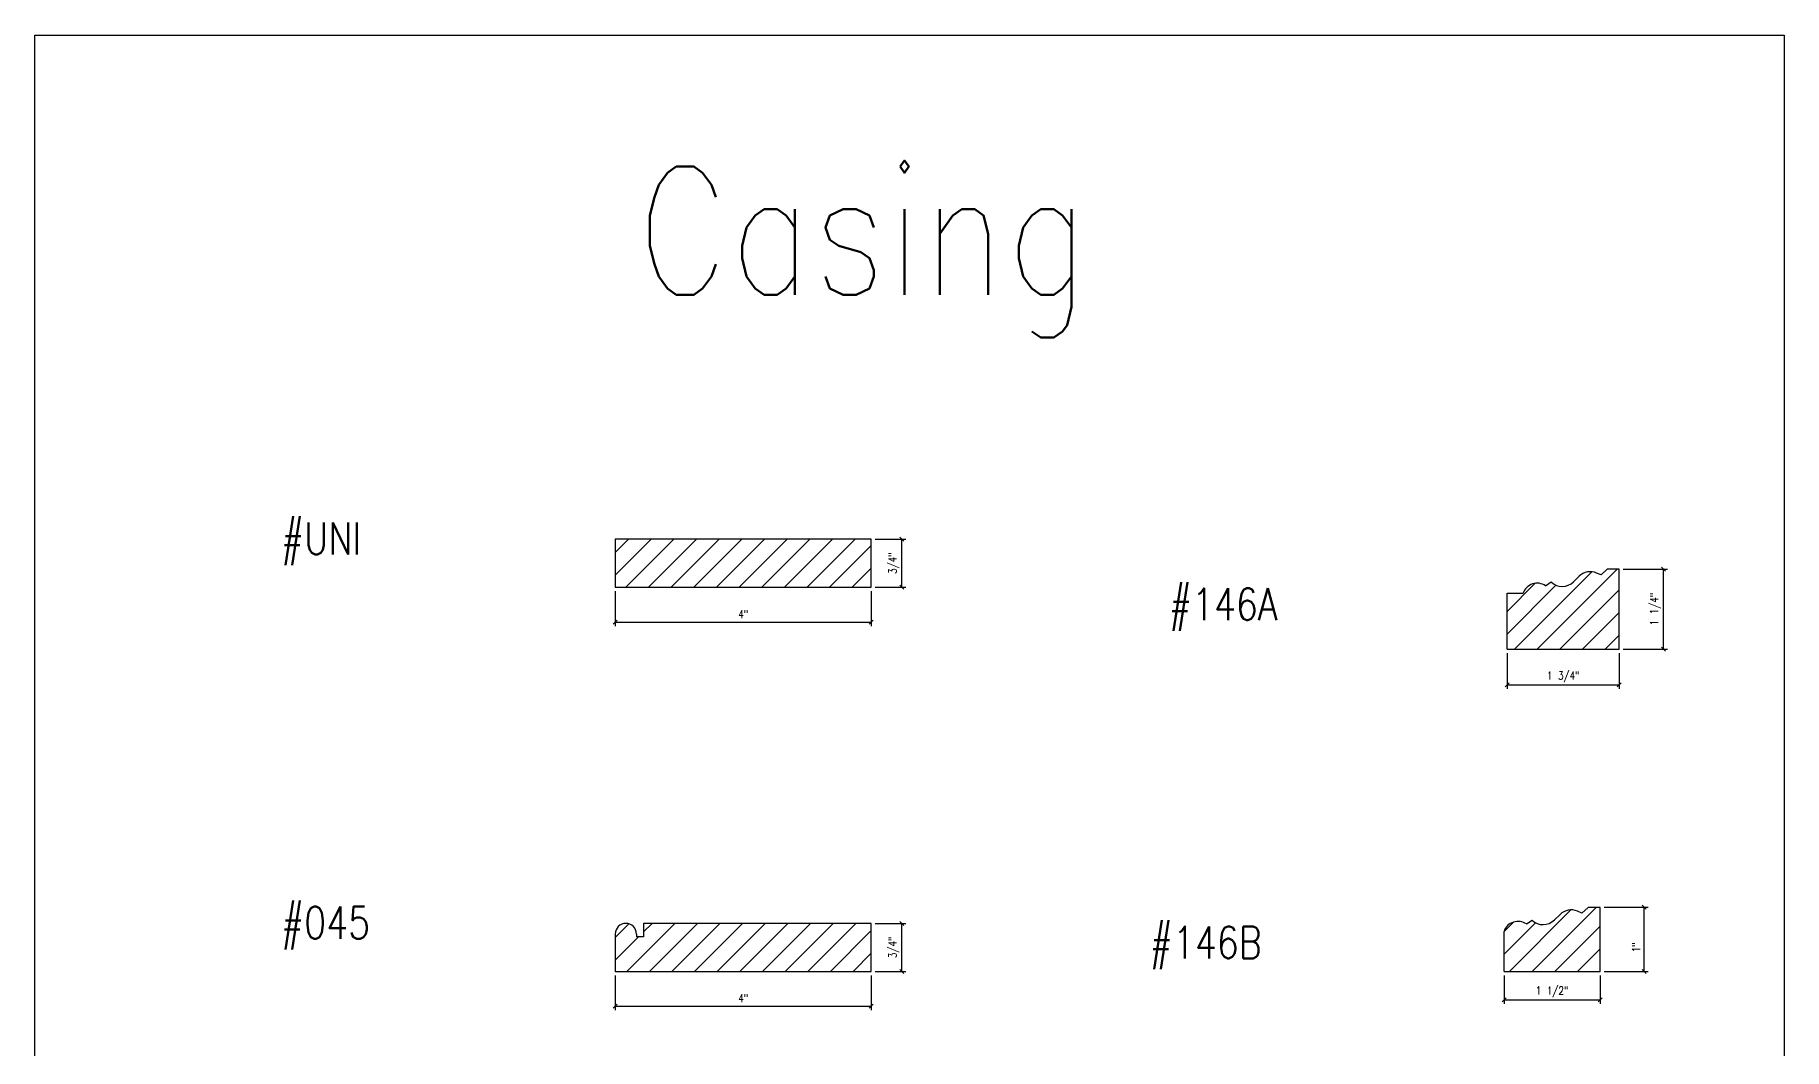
# Model space of a CAD drawing. Header units: inches. Extents: x 1985 to 11287, y 379 to 3234.
# Drawn here: x 7775.65 to 7802.96, y 1695.58 to 1711.4 of the extents above; entities that cross this region are included whole.
import ezdxf

# ---------------------------------------------------------------- set-up
doc = ezdxf.new("R2010")
doc.units = ezdxf.units.IN
doc.header["$MEASUREMENT"] = 0
doc.layers.get('0').update_dxf_attribs({"linetype": 'CONTINUOUS'})
doc.layers.get('Defpoints').update_dxf_attribs({"linetype": 'CONTINUOUS'})
for name, color, linetype in [('COTE1-1 99', 7, 'CONTINUOUS'), ('detail 99', 30, 'CONTINUOUS'), ('hatch 99', 1, 'CONTINUOUS'), ('separation 99', 3, 'CONTINUOUS'), ('wood detail 99', 7, 'CONTINUOUS')]:
    doc.layers.add(name, color=color, linetype=linetype)
doc.styles.get("Standard").update_dxf_attribs({"font": 'txt.shx', "width": 0.8})
doc.dimstyles.new('Muntin', dxfattribs={"dimtxt": 0.125, "dimasz": 0.0625, "dimexe": 0.0625, "dimexo": 0.0625, "dimgap": 0.0625, "dimtad": 1, "dimdec": 5, "dimzin": 0, "dimdsep": 46, "dimlunit": 5, "dimtxsty": 'Standard', "dimblk": 'OBLIQUE', "dimcen": 0.125, "dimclrd": 1, "dimclre": 1, "dimadec": 1, "dimazin": 0, "dimtfac": 0.375, "dimtdec": 5, "dimtmove": 0, "dimatfit": 3, "dimldrblk": 'OBLIQUE', "dimfxl": 1, "dimfrac": 2, "dimtolj": 1, "dimtzin": 0, "dimarcsym": 0})
pattern_1 = [(45, (591.37228, -1146.60747), (-0.176776695, 0.176776695), [])]

# ---------------------------------------------------------------- blocks, each defined once
blk = doc.blocks.new('_OBLIQUE')
at = {"color": 0, "linetype": 'ByBlock'}
blk.add_line((-0.5, -0.5), (0.5, 0.5), dxfattribs=at)
blk = doc.blocks.new('*D90')
at = {"layer": 'COTE1-1 99', "color": 1, "lineweight": -2, "transparency": 16777216}
for p, q in [((7784.708, 1702.722), (7784.708, 1702.178)), ((7788.708, 1702.722), (7788.708, 1702.178)), ((7784.708, 1702.24), (7788.708, 1702.24))]:
    blk.add_line(p, q, dxfattribs=at)
at = {"layer": 'Defpoints', "color": 0, "transparency": 16777216}
for p in [(7784.708, 1702.785), (7788.708, 1702.785), (7788.708, 1702.24)]:
    blk.add_point(p, dxfattribs=at)
at = {"layer": 'COTE1-1 99', "color": 1, "lineweight": -2, "transparency": 16777216, "xscale": 0.0625, "yscale": 0.0625, "zscale": 0.0625, "rotation": 180}
blk.add_blockref('_OBLIQUE', (7784.708, 1702.24), dxfattribs=at)
at = {"layer": 'COTE1-1 99', "color": 1, "lineweight": -2, "transparency": 16777216, "xscale": 0.0625, "yscale": 0.0625, "zscale": 0.0625}
blk.add_blockref('_OBLIQUE', (7788.708, 1702.24), dxfattribs=at)
at = {"layer": 'COTE1-1 99', "color": 0, "transparency": 16777216, "insert": (7786.708, 1702.365), "char_height": 0.125, "attachment_point": 5}
blk.add_mtext('\\A1;4"', dxfattribs=at)
blk = doc.blocks.new('*D91')
at = {"layer": 'COTE1-1 99', "color": 1, "lineweight": -2, "transparency": 16777216}
for p, q in [((7788.77, 1703.535), (7789.249, 1703.535)), ((7789.187, 1702.785), (7789.187, 1703.535)), ((7788.77, 1702.785), (7789.249, 1702.785))]:
    blk.add_line(p, q, dxfattribs=at)
at = {"layer": 'Defpoints', "color": 0, "transparency": 16777216}
for p in [(7788.708, 1703.535), (7789.187, 1703.535), (7788.708, 1702.785)]:
    blk.add_point(p, dxfattribs=at)
at = {"layer": 'COTE1-1 99', "color": 1, "lineweight": -2, "transparency": 16777216, "xscale": 0.0625, "yscale": 0.0625, "zscale": 0.0625}
for p, rotation in [((7789.187, 1703.535), 90), ((7789.187, 1702.785), 270)]:
    blk.add_blockref('_OBLIQUE', p, dxfattribs=dict(at, rotation=rotation))
at = {"layer": 'COTE1-1 99', "color": 0, "transparency": 16777216, "insert": (7789.062, 1703.16), "char_height": 0.125, "attachment_point": 5, "rotation": 90}
blk.add_mtext('\\A1;3/4"', dxfattribs=at)
blk = doc.blocks.new('*D92')
at = {"layer": 'COTE1-1 99', "color": 1, "lineweight": -2, "transparency": 16777216}
for p, q in [((7784.708, 1696.724), (7784.708, 1696.18)), ((7788.708, 1696.724), (7788.708, 1696.18)), ((7784.708, 1696.242), (7788.708, 1696.242))]:
    blk.add_line(p, q, dxfattribs=at)
at = {"layer": 'Defpoints', "color": 0, "transparency": 16777216}
for p in [(7784.708, 1696.787), (7788.708, 1696.787), (7788.708, 1696.242)]:
    blk.add_point(p, dxfattribs=at)
at = {"layer": 'COTE1-1 99', "color": 1, "lineweight": -2, "transparency": 16777216, "xscale": 0.0625, "yscale": 0.0625, "zscale": 0.0625, "rotation": 180}
blk.add_blockref('_OBLIQUE', (7784.708, 1696.242), dxfattribs=at)
at = {"layer": 'COTE1-1 99', "color": 1, "lineweight": -2, "transparency": 16777216, "xscale": 0.0625, "yscale": 0.0625, "zscale": 0.0625}
blk.add_blockref('_OBLIQUE', (7788.708, 1696.242), dxfattribs=at)
at = {"layer": 'COTE1-1 99', "color": 0, "transparency": 16777216, "insert": (7786.708, 1696.367), "char_height": 0.125, "attachment_point": 5}
blk.add_mtext('\\A1;4"', dxfattribs=at)
blk = doc.blocks.new('*D93')
at = {"layer": 'COTE1-1 99', "color": 1, "lineweight": -2, "transparency": 16777216}
for p, q in [((7788.77, 1697.537), (7789.249, 1697.537)), ((7789.187, 1696.787), (7789.187, 1697.537)), ((7788.77, 1696.787), (7789.249, 1696.787))]:
    blk.add_line(p, q, dxfattribs=at)
at = {"layer": 'Defpoints', "color": 0, "transparency": 16777216}
for p in [(7788.708, 1697.537), (7789.187, 1697.537), (7788.708, 1696.787)]:
    blk.add_point(p, dxfattribs=at)
at = {"layer": 'COTE1-1 99', "color": 1, "lineweight": -2, "transparency": 16777216, "xscale": 0.0625, "yscale": 0.0625, "zscale": 0.0625}
for p, rotation in [((7789.187, 1697.537), 90), ((7789.187, 1696.787), 270)]:
    blk.add_blockref('_OBLIQUE', p, dxfattribs=dict(at, rotation=rotation))
at = {"layer": 'COTE1-1 99', "color": 0, "transparency": 16777216, "insert": (7789.062, 1697.162), "char_height": 0.125, "attachment_point": 5, "rotation": 90}
blk.add_mtext('\\A1;3/4"', dxfattribs=at)
blk = doc.blocks.new('*D96')
at = {"layer": 'COTE1-1 99', "color": 1, "lineweight": -2, "transparency": 16777216}
for p, q in [((7798.638, 1701.753), (7798.638, 1701.197)), ((7800.388, 1701.753), (7800.388, 1701.197)), ((7798.638, 1701.259), (7800.388, 1701.259))]:
    blk.add_line(p, q, dxfattribs=at)
at = {"layer": 'Defpoints', "color": 0, "transparency": 16777216}
for p in [(7798.638, 1701.816), (7800.388, 1701.816), (7800.388, 1701.259)]:
    blk.add_point(p, dxfattribs=at)
at = {"layer": 'COTE1-1 99', "color": 1, "lineweight": -2, "transparency": 16777216, "xscale": 0.0625, "yscale": 0.0625, "zscale": 0.0625, "rotation": 180}
blk.add_blockref('_OBLIQUE', (7798.638, 1701.259), dxfattribs=at)
at = {"layer": 'COTE1-1 99', "color": 1, "lineweight": -2, "transparency": 16777216, "xscale": 0.0625, "yscale": 0.0625, "zscale": 0.0625}
blk.add_blockref('_OBLIQUE', (7800.388, 1701.259), dxfattribs=at)
at = {"layer": 'COTE1-1 99', "color": 0, "transparency": 16777216, "insert": (7799.513, 1701.384), "char_height": 0.125, "attachment_point": 5}
blk.add_mtext('\\A1;1 3/4"', dxfattribs=at)
blk = doc.blocks.new('*D97')
at = {"layer": 'COTE1-1 99', "color": 1, "lineweight": -2, "transparency": 16777216}
for p, q in [((7800.45, 1703.066), (7801.141, 1703.066)), ((7801.079, 1701.816), (7801.079, 1703.066)), ((7800.45, 1701.816), (7801.141, 1701.816))]:
    blk.add_line(p, q, dxfattribs=at)
at = {"layer": 'Defpoints', "color": 0, "transparency": 16777216}
for p in [(7800.388, 1703.066), (7801.079, 1703.066), (7800.388, 1701.816)]:
    blk.add_point(p, dxfattribs=at)
at = {"layer": 'COTE1-1 99', "color": 1, "lineweight": -2, "transparency": 16777216, "xscale": 0.0625, "yscale": 0.0625, "zscale": 0.0625}
for p, rotation in [((7801.079, 1703.066), 90), ((7801.079, 1701.816), 270)]:
    blk.add_blockref('_OBLIQUE', p, dxfattribs=dict(at, rotation=rotation))
at = {"layer": 'COTE1-1 99', "color": 0, "transparency": 16777216, "insert": (7800.954, 1702.441), "char_height": 0.125, "attachment_point": 5, "rotation": 90}
blk.add_mtext('\\A1;1 1/4"', dxfattribs=at)
blk = doc.blocks.new('*D98')
at = {"layer": 'COTE1-1 99', "color": 1, "lineweight": -2, "transparency": 16777216}
for p, q in [((7798.59, 1696.724), (7798.59, 1696.279)), ((7800.09, 1696.724), (7800.09, 1696.279)), ((7798.59, 1696.342), (7800.09, 1696.342))]:
    blk.add_line(p, q, dxfattribs=at)
at = {"layer": 'Defpoints', "color": 0, "transparency": 16777216}
for p in [(7798.59, 1696.787), (7800.09, 1696.787), (7800.09, 1696.342)]:
    blk.add_point(p, dxfattribs=at)
at = {"layer": 'COTE1-1 99', "color": 1, "lineweight": -2, "transparency": 16777216, "xscale": 0.0625, "yscale": 0.0625, "zscale": 0.0625, "rotation": 180}
blk.add_blockref('_OBLIQUE', (7798.59, 1696.342), dxfattribs=at)
at = {"layer": 'COTE1-1 99', "color": 1, "lineweight": -2, "transparency": 16777216, "xscale": 0.0625, "yscale": 0.0625, "zscale": 0.0625}
blk.add_blockref('_OBLIQUE', (7800.09, 1696.342), dxfattribs=at)
at = {"layer": 'COTE1-1 99', "color": 0, "transparency": 16777216, "insert": (7799.34, 1696.467), "char_height": 0.125, "attachment_point": 5}
blk.add_mtext('\\A1;1 1/2"', dxfattribs=at)
blk = doc.blocks.new('*D99')
at = {"layer": 'COTE1-1 99', "color": 1, "lineweight": -2, "transparency": 16777216}
for p, q in [((7800.152, 1697.787), (7800.843, 1697.787)), ((7800.78, 1696.787), (7800.78, 1697.787)), ((7800.152, 1696.787), (7800.843, 1696.787))]:
    blk.add_line(p, q, dxfattribs=at)
at = {"layer": 'Defpoints', "color": 0, "transparency": 16777216}
for p in [(7800.09, 1697.787), (7800.78, 1697.787), (7800.09, 1696.787)]:
    blk.add_point(p, dxfattribs=at)
at = {"layer": 'COTE1-1 99', "color": 1, "lineweight": -2, "transparency": 16777216, "xscale": 0.0625, "yscale": 0.0625, "zscale": 0.0625}
for p, rotation in [((7800.78, 1697.787), 90), ((7800.78, 1696.787), 270)]:
    blk.add_blockref('_OBLIQUE', p, dxfattribs=dict(at, rotation=rotation))
at = {"layer": 'COTE1-1 99', "color": 0, "transparency": 16777216, "insert": (7800.655, 1697.162), "char_height": 0.125, "attachment_point": 5, "rotation": 90}
blk.add_mtext('\\A1;1"', dxfattribs=at)

msp = doc.modelspace()

# ---------------------------------------------------------------- hatches: boundary and pattern name
at = {"layer": 'hatch 99'}
h = msp.add_hatch(dxfattribs=at)
h.set_pattern_fill('ANSI31', color=256, scale=2, style=0)
h.set_pattern_definition(pattern_1)
h.paths.add_polyline_path([(7788.707869, 1702.784978), (7788.707869, 1703.534978), (7784.707869, 1703.534978), (7784.707869, 1702.784978)])
h = msp.add_hatch(dxfattribs=at)
h.set_pattern_fill('ANSI31', color=256, scale=2, style=0)
h.set_pattern_definition(pattern_1)
h.paths.add_polyline_path([(7800.387933, 1703.065777), (7800.200433, 1703.065777), (7800.105933, 1702.975777), (7800.03639, 1703.005573, 0.303776634), (7799.763026, 1702.954403), (7799.675238, 1702.868443, -0.408064694), (7799.325433, 1702.865777), (7799.237933, 1702.805947, 0.496125995), (7798.887933, 1702.690777), (7798.637933, 1702.690777), (7798.637933, 1701.815777), (7800.387933, 1701.815777)])
h = msp.add_hatch(dxfattribs=at)
h.set_pattern_fill('ANSI31', color=256, scale=2, style=0)
h.set_pattern_definition(pattern_1)
h.paths.add_polyline_path([(7800.089756, 1697.786777), (7799.902256, 1697.786777), (7799.807756, 1697.696777), (7799.738213, 1697.726573, 0.303776634), (7799.464848, 1697.675403), (7799.37706, 1697.589443, -0.408064694), (7799.027256, 1697.586777), (7798.939756, 1697.526947, 0.496125995), (7798.589756, 1697.411777), (7798.589756, 1696.786777), (7800.089756, 1696.786777)])
h = msp.add_hatch(dxfattribs=at)
h.set_pattern_fill('ANSI31', color=256, scale=2, style=0)
h.set_pattern_definition(pattern_1)
h.paths.add_polyline_path([(7788.707869, 1697.536777), (7785.151869, 1697.536777), (7785.151869, 1697.326777), (7785.040369, 1697.326777), (7785.040369, 1697.370527, 1), (7784.707869, 1697.370527), (7784.707869, 1696.786777), (7788.707869, 1696.786777)])

# ---------------------------------------------------------------- linework, layer by layer
at = {"layer": 'separation 99'}
msp.add_lwpolyline([(7775.64569, 1711.403795), (7802.963084, 1711.403795), (7802.963084, 1664.198388), (7775.64569, 1664.198388)], close=True, dxfattribs=at)
at = {"layer": 'wood detail 99'}
for p, q in [((7784.707869, 1703.534978), (7784.707869, 1702.784978)), ((7788.707869, 1703.534978), (7784.707869, 1703.534978)), ((7788.707869, 1702.784978), (7788.707869, 1703.534978)), ((7800.105933, 1702.975777), (7800.03639, 1703.005573)), ((7800.105933, 1702.975777), (7800.200433, 1703.065777)), ((7800.387933, 1703.065777), (7800.200433, 1703.065777)), ((7800.387933, 1701.815777), (7800.387933, 1703.065777)), ((7784.707869, 1702.784978), (7788.707869, 1702.784978)), ((7799.237933, 1702.805947), (7799.325433, 1702.865777)), ((7799.672515, 1702.865777), (7799.763026, 1702.954403)), ((7798.637933, 1701.815777), (7798.637933, 1702.690777)), ((7798.637933, 1702.690777), (7798.887933, 1702.690777)), ((7798.637933, 1701.815777), (7800.387933, 1701.815777)), ((7799.807756, 1697.696777), (7799.902256, 1697.786777)), ((7800.089756, 1697.786777), (7799.902256, 1697.786777)), ((7800.089756, 1696.786777), (7800.089756, 1697.786777)), ((7785.151869, 1697.536777), (7785.151869, 1697.326777)), ((7788.707869, 1697.536777), (7785.151869, 1697.536777)), ((7788.707869, 1696.786777), (7788.707869, 1697.536777)), ((7798.939756, 1697.526947), (7799.027256, 1697.586777)), ((7799.374337, 1697.586777), (7799.464848, 1697.675403)), ((7799.807756, 1697.696777), (7799.738213, 1697.726573)), ((7784.707869, 1697.370527), (7784.707869, 1696.786777)), ((7785.040369, 1697.370527), (7785.040369, 1697.326777)), ((7785.151869, 1697.326777), (7785.040369, 1697.326777)), ((7798.589756, 1696.786777), (7798.589756, 1697.411777)), ((7784.707869, 1696.786777), (7788.707869, 1696.786777)), ((7798.589756, 1696.786777), (7800.089756, 1696.786777))]:
    msp.add_line(p, q, dxfattribs=at)
for centre, radius, start, end in [((7799.937933, 1702.775777), 0.25, 66.807051, 134.3972743), ((7799.106683, 1702.615406), 0.23137, 55.4397713, 160.9885908), ((7799.498974, 1703.045731), 0.25, 226.0394185, 314.8339671), ((7784.874119, 1697.370527), 0.16625, 0, 180), ((7798.808506, 1697.336406), 0.23137, 55.4397713, 160.9885908), ((7799.200796, 1697.766731), 0.25, 226.0394185, 314.8339671), ((7799.639756, 1697.496777), 0.25, 66.807051, 134.3972743)]:
    msp.add_arc(centre, radius, start, end, dxfattribs=at)

# ---------------------------------------------------------------- texts
at = {"layer": 'detail 99', "width": 2.69666263, "attachment_point": 1}
for s, insert, char_height in [('Casing', (7785.044883, 1709.349463), 2), ('#UNI', (7779.490895, 1703.795475), 0.5), ('#146A', (7793.356585, 1702.768724), 0.5), ('#045', (7779.490895, 1697.797274), 0.5), ('#146B', (7793.058407, 1697.489724), 0.5)]:
    msp.add_mtext(s, dxfattribs=dict(at, insert=insert, char_height=char_height))

# ---------------------------------------------------------------- dimensions: what is measured, and where the dimension line sits
at = {"layer": 'COTE1-1 99'}
for base, p1, p2, picture, middle in [((7789.186685, 1703.534978), (7788.707869, 1702.784978), (7788.707869, 1703.534978), '*D91', (7789.061685, 1703.159978)), ((7789.186685, 1697.536777), (7788.707869, 1696.786777), (7788.707869, 1697.536777), '*D93', (7789.061685, 1697.161777))]:
    dim = msp.add_linear_dim(base=base, p1=p1, p2=p2, angle=90, dimstyle='Muntin', override={"dimpost": '"'}, dxfattribs=at)
    dim.commit()
    dim.dimension.update_dxf_attribs({"geometry": picture, "text_midpoint": middle})
for base, p1, p2, picture, middle in [((7801.078672, 1703.065777), (7800.387933, 1701.815777), (7800.387933, 1703.065777), '*D97', (7801.078672, 1702.440777)), ((7800.780494, 1697.786777), (7800.089756, 1696.786777), (7800.089756, 1697.786777), '*D99', (7800.780494, 1697.161777))]:
    dim = msp.add_linear_dim(base=base, p1=p1, p2=p2, angle=90, dimstyle='Muntin', override={"dimpost": '"'}, dxfattribs=at)
    dim.commit()
    dim.dimension.update_dxf_attribs({"geometry": picture, "text_midpoint": middle, "dimtype": 160})
for base, p1, p2, picture, middle in [((7788.707869, 1702.240239), (7784.707869, 1702.784978), (7788.707869, 1702.784978), '*D90', (7786.707869, 1702.365239)), ((7800.387933, 1701.259103), (7798.637933, 1701.815777), (7800.387933, 1701.815777), '*D96', (7799.512933, 1701.384103)), ((7788.707869, 1696.242038), (7784.707869, 1696.786777), (7788.707869, 1696.786777), '*D92', (7786.707869, 1696.367038))]:
    dim = msp.add_linear_dim(base=base, p1=p1, p2=p2, dimstyle='Muntin', override={"dimpost": '"'}, dxfattribs=at)
    dim.commit()
    dim.dimension.update_dxf_attribs({"geometry": picture, "text_midpoint": middle})
dim = msp.add_linear_dim(base=(7800.089756, 1696.341806), p1=(7798.589756, 1696.786777), p2=(7800.089756, 1696.786777), dimstyle='Muntin', override={"dimpost": '"'}, dxfattribs=at)
dim.commit()
dim.dimension.update_dxf_attribs({"geometry": '*D98', "text_midpoint": (7799.339756, 1696.341806), "dimtype": 160})

doc.saveas('drawing.dxf')
